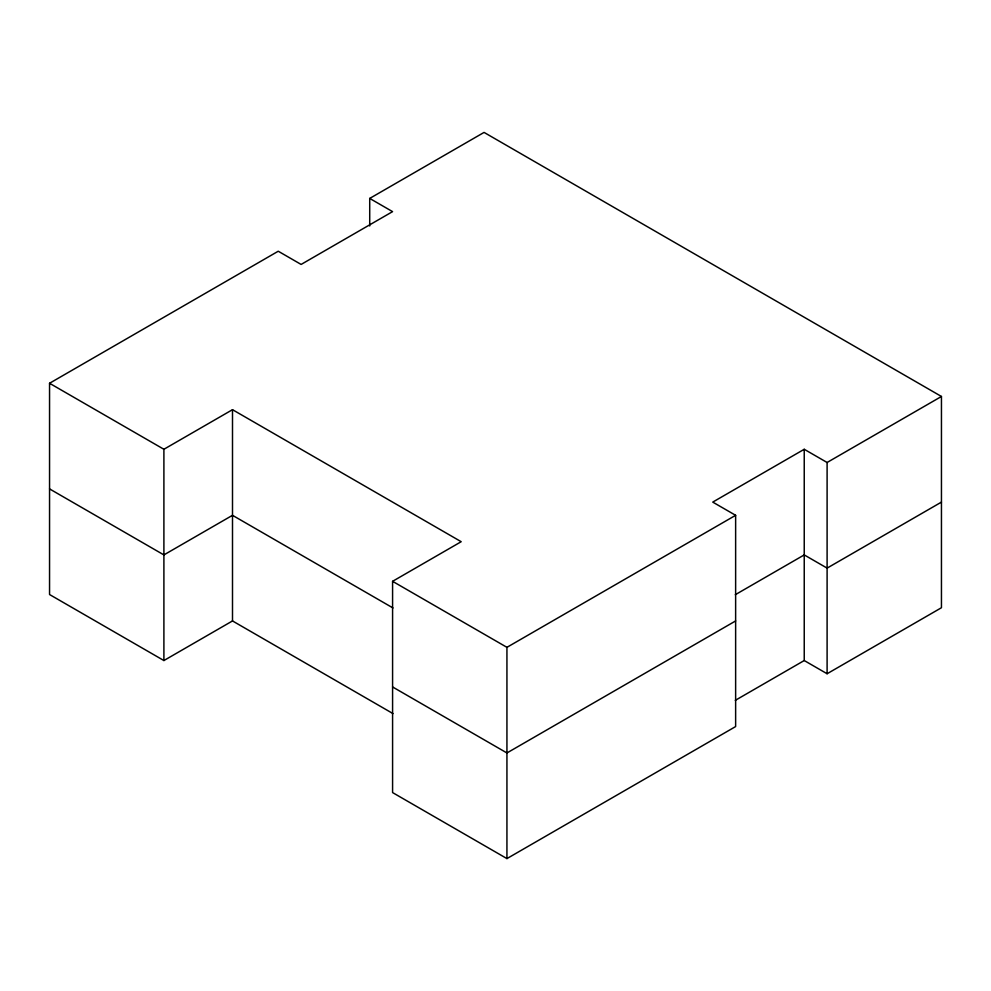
<?xml version="1.0" encoding="UTF-8"?>
<svg xmlns="http://www.w3.org/2000/svg" width="991" height="991" viewBox="0 0 991 991"><rect width="100%" height="100%" fill="white"/><g stroke="black" fill="none" stroke-linecap="round" stroke-linejoin="round"><path stroke-width="1.49" d="M392.993 713.594L232.501 620.936L163.899 660.539L49.55 594.526L49.55 383.269L278.248 251.231L301.115 264.436L392.585 211.628L369.717 198.423L369.717 225.973M369.717 198.423L484.066 132.41L941.45 396.474L941.45 607.731L827.101 673.744L804.234 660.539L735.297 700.352M49.55 383.269L163.899 449.282L232.501 409.679L461.199 541.705L392.585 581.321L392.585 792.577L506.934 858.59L735.632 726.564L735.632 515.308L712.752 502.103L804.234 449.282L827.101 462.487L941.45 396.474M392.585 581.321L506.934 647.334L735.632 515.308M735.297 594.711L804.234 554.91L827.101 568.116L941.45 502.103M735.632 620.936L506.934 752.962L392.585 686.949M392.993 607.966L232.501 515.308L163.899 554.91L49.55 488.897M827.101 462.487L827.101 673.744M804.234 449.282L804.234 660.539M506.934 647.334L506.934 858.59M232.501 409.679L232.501 620.936M163.899 449.282L163.899 660.539"/></g></svg>
